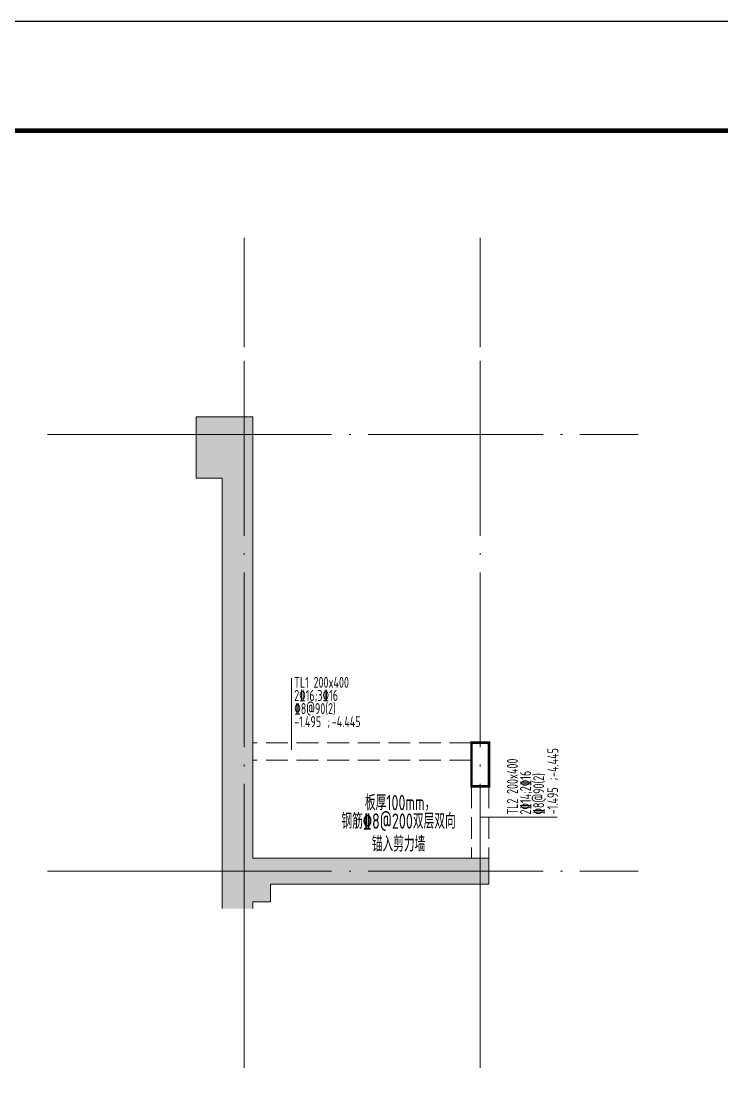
# Model space of a CAD drawing. Extents: x -129922 to 1190196, y -520662 to 139923.
# Drawn here: x 138928 to 146934, y -292413 to -280118 of the extents above; entities that cross this region are included whole.
import ezdxf
from ezdxf.enums import TextEntityAlignment as Align

# ---------------------------------------------------------------- set-up
doc = ezdxf.new("R2010")
doc.units = 0
doc.header["$LTSCALE"] = 1000
doc.header["$MEASUREMENT"] = 0
doc.linetypes.add('DASH', pattern=[0.35, 0.25, -0.1])
doc.linetypes.add('DOTE', pattern=[2.42, 2, -0.2, 0.02, -0.2])
for name, color, linetype, lineweight in [('A-标注-轴号', 3, 'Continuous', 15), ('A-轴线-塔楼', 1, 'DOTE', 9), ('S-墙柱-COLU', 50, 'Continuous', 20), ('S-墙柱-HATCH', 251, 'Continuous', 9), ('S-墙柱-WALL', 6, 'Continuous', 20), ('S-板-BEAM', 4, 'DASH', 20), ('S-梁-垂直集中标注', 45, 'Continuous', 20), ('S-通用-TEXT', 7, 'Continuous', 20)]:
    doc.layers.add(name, color=color, linetype=linetype, lineweight=lineweight)
doc.layers.add('Y-云图图框', color=7, linetype='Continuous')
doc.styles.add('_YT_Name', font='', dxfattribs={"width": 0.8})
doc.styles.add('_YT_Sign_Text', font='ros.shx', dxfattribs={"width": 0.8, "bigfont": 'hztxt.shx'})
doc.styles.get("Standard").update_dxf_attribs({"font": 'gbenor.shx', "bigfont": 'gbcbig.shx'})
doc.styles.add('TSSD_Rein', font='tssdeng.shx', dxfattribs={"width": 0.7, "bigfont": 'hztxt.shx'})
doc.styles.get('_YT_Name').set_extended_font_data('SimHei')

# ---------------------------------------------------------------- blocks, each defined once
blk = doc.blocks.new('ECMCTK_A1_竖_单行图名--0')
at = {"color": 4}
blk.add_lwpolyline([(0, 0), (594, 0), (594, 841), (0, 841)], close=True, dxfattribs=at)
at = {"const_width": 1}
blk.add_lwpolyline([(10, 10), (584, 10), (584, 816), (10, 816)], close=True, dxfattribs=at)
at = {"color": 80, "flags": 3}
for tag, height, p in [('YTHQINS', 3, (593.31, 817.5)), ('ECMCKEY', 3, (440.09, 590.57)), ('YTTQINS', 3.75, (595.35, 11.88)), ('YTFRAME', 3, (375.97, 4.92)), ('YTBARCODE_T1', 3, (493.74, 4.57))]:
    blk.add_attdef(tag, text='', height=height, dxfattribs=at).set_placement(p, align=Align.MIDDLE_CENTER)
for tag, height, style, width, p in [('证书编号', 4, '_YT_Sign_Text', 0.8, (461.87, 43.81)), ('审查批准号', 4, '_YT_Sign_Text', 0.8, (514.06, 43.81)), ('工程号', 4, '_YT_Sign_Text', 0.5, (557.08, 44.12)), ('设计单位', 6, '_YT_Name', 0.8, (376.75, 38.6)), ('建设单位', 4, '_YT_Sign_Text', 0.8, (487.96, 36.11)), ('阶段', 4, '_YT_Sign_Text', 0.8, (557.08, 35.81)), ('项目号', 4, '_YT_Sign_Text', 0.5, (575.08, 33.72)), ('项目名称', 4, '_YT_Sign_Text', 0.8, (487.96, 28.11)), ('专业', 4, '_YT_Sign_Text', 0.8, (557.08, 27.31)), ('图纸编号', 4, '_YT_Sign_Text', 0.5, (556.93, 19.36)), ('图纸名称', 4.5, '_YT_Name', 0.8, (488.39, 15.06)), ('版本号', 4, '_YT_Sign_Text', 0.8, (575.08, 13)), ('出图比例', 4.2, '_YT_Sign_Text', 0.8, (434.82, 11.78)), ('日期', 4, '_YT_Sign_Text', 0.5, (556.88, 12.13))]:
    blk.add_attdef(tag, text='', height=height, dxfattribs=dict(style=style, width=width)).set_placement(p, align=Align.CENTER)
at = {"style": '_YT_Sign_Text', "width": 0.8, "flags": 3}
for tag, p, height in [('[审定人]', (343.95, 27.81), 4.1), ('{审定人}', (358.87, 26.45), 6.24), ('[校对人]', (395.23, 27.82), 4.1), ('{校对人}', (411.35, 26.53), 6.24), ('{审核人}', (359.98, 18.44), 6.24), ('[设计人]', (395.47, 20.21), 4.1), ('{设计人}', (411.48, 18.54), 6.24), ('[审核人]', (344.01, 19.76), 4.1), ('{项目负责人}', (361.28, 10.72), 6.24), ('{专业负责人}', (411.58, 10.36), 6.24), ('[项目负责人]', (343.78, 12.01), 4.1), ('[专业负责人]', (395.74, 11.77), 4.1)]:
    blk.add_attdef(tag, p, '', height=height, dxfattribs=at)
at = {"color": 80, "flags": 3}
for tag, p in [('YTQRCODE', (304.56, 12.07)), ('YTBZSIT', (10, 10)), ('EXT_TK_LEFT', (10, 10))]:
    blk.add_attdef(tag, p, '', height=3, dxfattribs=at)

msp = doc.modelspace()

# ---------------------------------------------------------------- hatches: boundary and pattern name
at = {"layer": 'S-墙柱-HATCH'}
h = msp.add_hatch(color=256, dxfattribs=at)
h.dxf.hatch_style = 1
h.paths.add_polyline_path([(141224.7, -290273.7), (141574.7, -290273.7), (141574.7, -290194.6), (141774.7, -290194.6), (141774.7, -289994.6), (144274.7, -289994.6), (144274.7, -289694.6), (141574.7, -289694.6), (141574.7, -284644.6), (140924.7, -284644.6), (140924.7, -285344.6), (141224.7, -285344.6)])

# ---------------------------------------------------------------- linework, layer by layer
at = {"layer": 'A-标注-轴号'}
for p, q in [((141474.7, -283844.6), (141474.7, -282594.6)), ((144174.7, -283844.6), (144174.7, -282594.6)), ((140474.7, -284844.6), (139224.7, -284844.6)), ((140474.7, -289844.6), (139224.7, -289844.6)), ((141474.7, -290844.6), (141474.7, -292094.6)), ((144174.7, -290844.6), (144174.7, -292094.6))]:
    msp.add_line(p, q, dxfattribs=at)
at = {"layer": 'A-轴线-塔楼'}
for p, q in [((141474.7, -290844.6), (141474.7, -283844.6)), ((144174.7, -290844.6), (144174.7, -283844.6)), ((140474.7, -284844.6), (145980.3, -284844.6)), ((140474.7, -289844.6), (145980.3, -289844.6))]:
    msp.add_line(p, q, dxfattribs=at)
at = {"layer": 'S-墙柱-COLU', "const_width": 30}
msp.add_lwpolyline([(144074.7, -288374.6), (144274.7, -288374.6), (144274.7, -288874.6), (144074.7, -288874.6)], close=True, dxfattribs=at)
at = {"layer": 'S-墙柱-WALL'}
msp.add_lwpolyline([(141574.7, -290273.7), (141574.7, -290194.6), (141774.7, -290194.6), (141774.7, -289994.6), (144274.7, -289994.6), (144274.7, -289694.6), (141574.7, -289694.6), (141574.7, -284644.6), (140924.7, -284644.6), (140924.7, -285344.6), (141224.7, -285344.6), (141224.7, -290273.7)], dxfattribs=at)
at = {"layer": 'S-板-BEAM'}
for p, q in [((144074.7, -288374.6), (141574.7, -288374.7)), ((144074.7, -288574.6), (141574.7, -288574.7))]:
    msp.add_line(p, q, dxfattribs=at)
for points in [[(144074.7, -288874.6), (144074.7, -289694.6)], [(144274.7, -288874.6), (144274.7, -289694.6)]]:
    msp.add_lwpolyline(points, dxfattribs=at)
at = {"layer": 'S-梁-垂直集中标注'}
for p, q in [((142015.9, -288456.6), (142015.9, -287634.9)), ((144174.7, -289228.2), (145055.4, -289228.2))]:
    msp.add_line(p, q, dxfattribs=at)

# ---------------------------------------------------------------- block references
at = {"layer": 'Y-云图图框', "xscale": 50, "yscale": 50, "zscale": 50}
msp.add_blockref('ECMCTK_A1_竖_单行图名--0', (127373.1, -322168.3), dxfattribs=at)

# ---------------------------------------------------------------- texts
at = {"layer": 'S-梁-垂直集中标注', "style": 'TSSD_Rein', "width": 0.7}
for s, p in [('TL1 200x400', (142047.2, -287745.5)), ('2\x8416;3\x8416', (142047.2, -287895.5)), ('\x848@90(2)', (142047.2, -288045.5))]:
    msp.add_text(s, height=125, dxfattribs=at).set_placement(p)
at = {"layer": 'S-梁-垂直集中标注', "color": 6, "style": 'TSSD_Rein', "width": 0.7}
for s, p in [('-1.495', (142047.2, -288195.5)), (';', (142426.5, -288195.5)), ('-4.445', (142476, -288195.5))]:
    msp.add_text(s, height=125, dxfattribs=at).set_placement(p)
for s, p in [('-4.445', (145068.7, -288766.3)), (';', (145054.6, -288805.2)), ('-1.495', (145065.9, -289193.6))]:
    msp.add_text(s, height=125, rotation=90, dxfattribs=at).set_placement(p)
at = {"layer": 'S-梁-垂直集中标注', "style": 'TSSD_Rein', "width": 0.7}
for s, p in [('TL2 200x400', (144605.4, -289197)), ('2\x8414;2\x8416', (144755.4, -289197)), ('\x848@90(2)', (144905.4, -289197))]:
    msp.add_text(s, height=125, rotation=90, dxfattribs=at).set_placement(p)
at = {"layer": 'S-通用-TEXT', "style": 'TSSD_Rein', "width": 0.7}
for s, p in [('板厚100mm，', (143258.6, -289059.5)), ('钢筋\x848@200双层双向', (143240.7, -289270.9)), ('锚入剪力墙', (143240.7, -289533.4))]:
    msp.add_text(s, height=175, dxfattribs=at).set_placement(p, align=Align.MIDDLE_CENTER)

doc.saveas('drawing.dxf')
